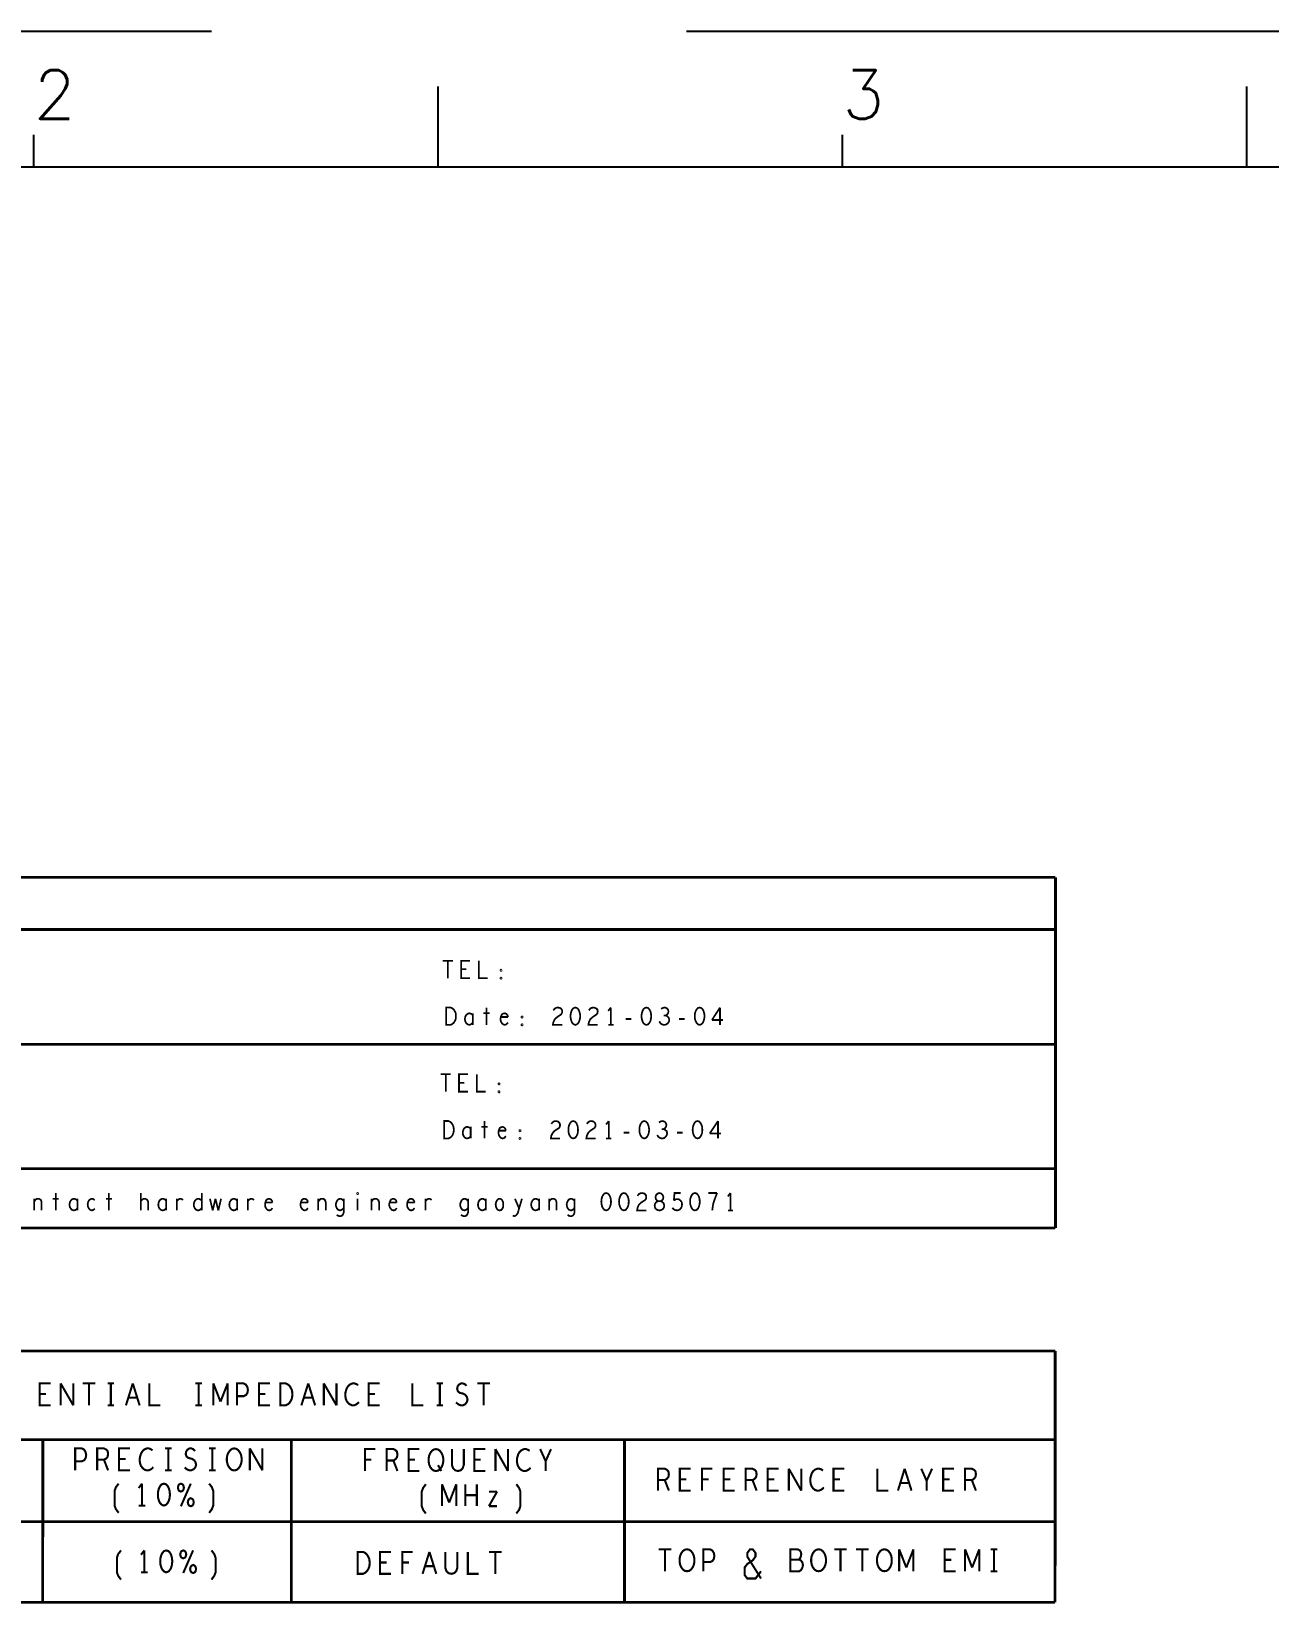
# Model space of a CAD drawing. Header units: millimetres. Extents: x 3885 to 4350, y -149 to 182.
# Drawn here: x 3978.8 to 4069, y 67.1 to 181.8 of the extents above; entities that cross this region are included whole.
import ezdxf

# ---------------------------------------------------------------- set-up
doc = ezdxf.new("R2010")
doc.units = ezdxf.units.MM
doc.header["$LTSCALE"] = 23.1
doc.linetypes.add('PHANTOM', pattern=[29.5, 9.5, -1.5, 3, -1.5, 3, -1.5, 9.5])
doc.layers.get('0').update_dxf_attribs({"linetype": 'CONTINUOUS'})
doc.layers.add('0PAPERF', color=2, linetype='PHANTOM', plot=False)
doc.styles.add('SIMPLEX', font='simplex.shx')

msp = doc.modelspace()

# ---------------------------------------------------------------- linework, layer by layer
for p, q in [((4008.46, 171.94), (4008.46, 177.84)), ((4067.45, 171.94), (4067.45, 177.84)), ((3978.97, 171.94), (3978.97, 174.3)), ((4037.96, 171.94), (4037.96, 174.3)), ((4345.86, 171.94), (3890.49, 171.94))]:
    msp.add_line(p, q)
for points, const_width in [([(3931.68, 120.15), (4053.5, 120.15)], 0.203), ([(4053.5, 120.15), (4053.5, 94.57)], 0.203), ([(4053.5, 116.34), (3931.68, 116.34)], 0.203), ([(4008.8, 114.06), (4009.55, 114.06)], 0.127), ([(4009.18, 114.06), (4009.18, 112.79)], 0.127), ([(4010.79, 112.79), (4010.15, 112.79), (4010.15, 114.06), (4010.79, 114.06)], 0.127), ([(4011.44, 114.06), (4011.44, 112.79), (4012.09, 112.79)], 0.127), ([(4010.53, 113.45), (4010.15, 113.45)], 0.127), ([(4010.99, 110.08), (4010.93, 110.17), (4010.83, 110.21), (4010.72, 110.23), (4010.61, 110.19), (4010.51, 110.1), (4010.45, 109.98), (4010.41, 109.81), (4010.45, 109.64), (4010.51, 109.51), (4010.61, 109.43), (4010.72, 109.38), (4010.83, 109.41), (4010.93, 109.47), (4010.99, 109.55)], 0.127), ([(4010.99, 109.38), (4010.99, 110.23)], 0.127), ([(4011.77, 110.23), (4012.22, 110.23)], 0.127), ([(4012, 110.65), (4012, 109.38)], 0.127), ([(4013.57, 109.96), (4013.52, 110.1), (4013.44, 110.19), (4013.33, 110.23), (4013.21, 110.21), (4013.12, 110.15), (4013.05, 110), (4013.02, 109.87), (4013.02, 109.74), (4013.05, 109.62), (4013.13, 109.49), (4013.23, 109.41), (4013.34, 109.38), (4013.45, 109.43), (4013.57, 109.55)], 0.127), ([(4016.87, 110.44), (4016.97, 110.57), (4017.08, 110.63), (4017.21, 110.65), (4017.37, 110.61), (4017.49, 110.51), (4017.52, 110.38), (4017.5, 110.25), (4017.44, 110.15), (4017.12, 109.93), (4016.97, 109.79), (4016.87, 109.57), (4016.84, 109.38), (4017.52, 109.38)], 0.127), ([(4019.46, 110.44), (4019.56, 110.57), (4019.67, 110.63), (4019.8, 110.65), (4019.96, 110.61), (4020.08, 110.51), (4020.11, 110.38), (4020.09, 110.25), (4020.03, 110.15), (4019.71, 109.93), (4019.56, 109.79), (4019.46, 109.57), (4019.43, 109.38), (4020.11, 109.38)], 0.127), ([(4021.07, 110.65), (4020.87, 110.4)], 0.127), ([(4021.07, 109.38), (4021.07, 110.65)], 0.127), ([(4025.06, 110.06), (4025.16, 110.13), (4025.24, 110.23), (4025.27, 110.36), (4025.24, 110.48), (4025.16, 110.59), (4025.02, 110.65), (4024.87, 110.63), (4024.73, 110.55)], 0.127), ([(4029.03, 110.65), (4028.44, 109.74)], 0.127), ([(4029.03, 109.38), (4029.03, 110.65)], 0.127), ([(4013.05, 109.96), (4013.57, 109.96)], 0.127), ([(4020.87, 109.38), (4021.26, 109.38)], 0.127), ([(4022.15, 109.81), (4022.57, 109.81)], 0.127), ([(4024.6, 109.64), (4024.69, 109.49), (4024.82, 109.41), (4024.97, 109.38), (4025.1, 109.41), (4025.23, 109.51), (4025.31, 109.64), (4025.32, 109.77), (4025.29, 109.91), (4025.18, 110.02), (4025.06, 110.06), (4024.92, 110.06)], 0.127), ([(4026.04, 109.81), (4026.46, 109.81)], 0.127), ([(4028.44, 109.74), (4029.24, 109.74)], 0.127), ([(3931.68, 107.96), (4053.5, 107.96)], 0.203), ([(4008.65, 105.78), (4009.39, 105.78)], 0.127), ([(4009.02, 105.78), (4009.02, 104.51)], 0.127), ([(4010.64, 104.51), (4009.99, 104.51), (4009.99, 105.78), (4010.64, 105.78)], 0.127), ([(4011.29, 105.78), (4011.29, 104.51), (4011.93, 104.51)], 0.127), ([(4010.38, 105.16), (4009.99, 105.16)], 0.127), ([(4011.84, 102.37), (4011.84, 101.1)], 0.127), ([(4016.72, 102.16), (4016.82, 102.28), (4016.93, 102.35), (4017.06, 102.37), (4017.22, 102.33), (4017.33, 102.22), (4017.36, 102.09), (4017.35, 101.97), (4017.28, 101.86), (4016.96, 101.65), (4016.82, 101.5), (4016.72, 101.29), (4016.69, 101.1), (4017.36, 101.1)], 0.127), ([(4019.31, 102.16), (4019.41, 102.28), (4019.52, 102.35), (4019.65, 102.37), (4019.81, 102.33), (4019.92, 102.22), (4019.95, 102.09), (4019.94, 101.97), (4019.87, 101.86), (4019.55, 101.65), (4019.41, 101.5), (4019.31, 101.29), (4019.28, 101.1), (4019.95, 101.1)], 0.127), ([(4020.91, 102.37), (4020.72, 102.12)], 0.127), ([(4020.91, 101.1), (4020.91, 102.37)], 0.127), ([(4024.91, 101.78), (4025.01, 101.84), (4025.09, 101.95), (4025.12, 102.07), (4025.09, 102.2), (4025.01, 102.31), (4024.86, 102.37), (4024.72, 102.35), (4024.57, 102.26)], 0.127), ([(4028.88, 102.37), (4028.28, 101.46)], 0.127), ([(4028.88, 101.1), (4028.88, 102.37)], 0.127), ([(4010.84, 101.8), (4010.77, 101.88), (4010.68, 101.92), (4010.56, 101.95), (4010.45, 101.9), (4010.35, 101.82), (4010.29, 101.69), (4010.26, 101.52), (4010.29, 101.35), (4010.35, 101.23), (4010.45, 101.14), (4010.56, 101.1), (4010.68, 101.12), (4010.77, 101.18), (4010.84, 101.27)], 0.127), ([(4010.84, 101.1), (4010.84, 101.95)], 0.127), ([(4011.62, 101.95), (4012.07, 101.95)], 0.127), ([(4013.41, 101.67), (4013.36, 101.82), (4013.28, 101.9), (4013.17, 101.95), (4013.06, 101.92), (4012.96, 101.86), (4012.9, 101.71), (4012.87, 101.59), (4012.87, 101.46), (4012.9, 101.33), (4012.98, 101.21), (4013.07, 101.12), (4013.19, 101.1), (4013.3, 101.14), (4013.41, 101.27)], 0.127), ([(4012.9, 101.67), (4013.41, 101.67)], 0.127), ([(4020.72, 101.1), (4021.1, 101.1)], 0.127), ([(4022, 101.52), (4022.42, 101.52)], 0.127), ([(4024.44, 101.35), (4024.54, 101.21), (4024.67, 101.12), (4024.81, 101.1), (4024.94, 101.12), (4025.07, 101.23), (4025.15, 101.35), (4025.17, 101.48), (4025.14, 101.63), (4025.02, 101.73), (4024.91, 101.78), (4024.77, 101.78)], 0.127), ([(4025.88, 101.52), (4026.3, 101.52)], 0.127), ([(4028.28, 101.46), (4029.09, 101.46)], 0.127), ([(3931.68, 98.89), (4053.5, 98.89)], 0.203), ([(4053.5, 94.57), (3931.68, 94.57), (3931.68, 98.89)], 0.203), ([(3979, 95.85), (3979, 96.7)], 0.127), ([(3979, 96.49), (3979.06, 96.59), (3979.16, 96.68), (3979.29, 96.7), (3979.4, 96.68), (3979.5, 96.59), (3979.54, 96.44), (3979.54, 95.85)], 0.127), ([(3980.34, 96.7), (3980.79, 96.7)], 0.127), ([(3980.57, 97.12), (3980.57, 95.85)], 0.127), ([(3982.15, 96.55), (3982.09, 96.63), (3981.99, 96.68), (3981.88, 96.7), (3981.76, 96.66), (3981.67, 96.57), (3981.6, 96.44), (3981.57, 96.27), (3981.6, 96.1), (3981.67, 95.98), (3981.76, 95.89), (3981.88, 95.85), (3981.99, 95.87), (3982.09, 95.94), (3982.15, 96.02)], 0.127), ([(3982.15, 95.85), (3982.15, 96.7)], 0.127), ([(3983.41, 96.59), (3983.3, 96.68), (3983.2, 96.7), (3983.08, 96.66), (3982.98, 96.57), (3982.92, 96.42), (3982.9, 96.27), (3982.92, 96.13), (3982.98, 96), (3983.08, 95.89), (3983.2, 95.85), (3983.32, 95.89), (3983.41, 95.98)], 0.127), ([(3984.23, 96.7), (3984.68, 96.7)], 0.127), ([(3984.45, 97.12), (3984.45, 95.85)], 0.127), ([(3986.77, 95.85), (3986.77, 97.12)], 0.127), ([(3986.77, 96.51), (3986.85, 96.61), (3986.93, 96.68), (3987.06, 96.7), (3987.16, 96.68), (3987.27, 96.59), (3987.32, 96.46), (3987.32, 95.85)], 0.127), ([(3988.63, 96.55), (3988.56, 96.63), (3988.47, 96.68), (3988.35, 96.7), (3988.24, 96.66), (3988.14, 96.57), (3988.08, 96.44), (3988.05, 96.27), (3988.08, 96.1), (3988.14, 95.98), (3988.24, 95.89), (3988.35, 95.85), (3988.47, 95.87), (3988.56, 95.94), (3988.63, 96.02)], 0.127), ([(3988.63, 95.85), (3988.63, 96.7)], 0.127), ([(3989.41, 95.85), (3989.41, 96.7)], 0.127), ([(3989.41, 96.53), (3989.49, 96.61), (3989.57, 96.68), (3989.68, 96.7), (3989.76, 96.68), (3989.86, 96.61)], 0.127), ([(3991.22, 96.04), (3991.15, 95.94), (3991.06, 95.87), (3990.94, 95.85), (3990.82, 95.89), (3990.72, 96), (3990.66, 96.13), (3990.64, 96.27), (3990.66, 96.42), (3990.72, 96.55), (3990.82, 96.66), (3990.94, 96.7), (3991.06, 96.68), (3991.14, 96.63), (3991.22, 96.55)], 0.127), ([(3991.22, 97.12), (3991.22, 95.85)], 0.127), ([(3991.82, 96.7), (3992.02, 95.85)], 0.127), ([(3992.02, 95.85), (3992.22, 96.7)], 0.127), ([(3992.22, 96.7), (3992.43, 95.85)], 0.127), ([(3992.43, 95.85), (3992.63, 96.7)], 0.127), ([(3993.81, 96.55), (3993.74, 96.63), (3993.65, 96.68), (3993.54, 96.7), (3993.42, 96.66), (3993.33, 96.57), (3993.26, 96.44), (3993.23, 96.27), (3993.26, 96.1), (3993.33, 95.98), (3993.42, 95.89), (3993.54, 95.85), (3993.65, 95.87), (3993.74, 95.94), (3993.81, 96.02)], 0.127), ([(3993.81, 95.85), (3993.81, 96.7)], 0.127), ([(3994.59, 95.85), (3994.59, 96.7)], 0.127), ([(3994.59, 96.53), (3994.67, 96.61), (3994.75, 96.68), (3994.86, 96.7), (3994.94, 96.68), (3995.04, 96.61)], 0.127), ([(3996.38, 96.42), (3996.34, 96.57), (3996.26, 96.66), (3996.14, 96.7), (3996.03, 96.68), (3995.93, 96.61), (3995.87, 96.46), (3995.84, 96.34), (3995.84, 96.21), (3995.87, 96.08), (3995.95, 95.96), (3996.05, 95.87), (3996.16, 95.85), (3996.27, 95.89), (3996.38, 96.02)], 0.127), ([(3995.87, 96.42), (3996.38, 96.42)], 0.127), ([(3998.97, 96.42), (3998.93, 96.57), (3998.85, 96.66), (3998.73, 96.7), (3998.62, 96.68), (3998.52, 96.61), (3998.46, 96.46), (3998.43, 96.34), (3998.43, 96.21), (3998.46, 96.08), (3998.54, 95.96), (3998.64, 95.87), (3998.75, 95.85), (3998.86, 95.89), (3998.97, 96.02)], 0.127), ([(3998.46, 96.42), (3998.97, 96.42)], 0.127), ([(3999.72, 95.85), (3999.72, 96.7)], 0.127), ([(3999.72, 96.49), (3999.79, 96.59), (3999.88, 96.68), (4000.01, 96.7), (4000.13, 96.68), (4000.22, 96.59), (4000.27, 96.44), (4000.27, 95.85)], 0.127), ([(4001.58, 96.53), (4001.52, 96.61), (4001.42, 96.68), (4001.31, 96.7), (4001.18, 96.66), (4001.1, 96.57), (4001.03, 96.42), (4001, 96.27), (4001.02, 96.15), (4001.08, 96), (4001.18, 95.89), (4001.31, 95.85), (4001.4, 95.87), (4001.52, 95.96), (4001.58, 96.04)], 0.127), ([(4001.07, 95.53), (4001.18, 95.45), (4001.31, 95.43), (4001.42, 95.45), (4001.52, 95.55), (4001.58, 95.7), (4001.58, 96.7)], 0.127), ([(4002.59, 96.7), (4002.59, 95.85)], 0.127), ([(4003.61, 95.85), (4003.61, 96.7)], 0.127), ([(4003.61, 96.49), (4003.67, 96.59), (4003.77, 96.68), (4003.9, 96.7), (4004.01, 96.68), (4004.11, 96.59), (4004.16, 96.44), (4004.16, 95.85)], 0.127), ([(4005.45, 96.42), (4005.4, 96.57), (4005.32, 96.66), (4005.21, 96.7), (4005.1, 96.68), (4005, 96.61), (4004.94, 96.46), (4004.9, 96.34), (4004.9, 96.21), (4004.94, 96.08), (4005.02, 95.96), (4005.11, 95.87), (4005.23, 95.85), (4005.34, 95.89), (4005.45, 96.02)], 0.127), ([(4004.94, 96.42), (4005.45, 96.42)], 0.127), ([(4006.75, 96.42), (4006.7, 96.57), (4006.62, 96.66), (4006.51, 96.7), (4006.39, 96.68), (4006.3, 96.61), (4006.23, 96.46), (4006.2, 96.34), (4006.2, 96.21), (4006.23, 96.08), (4006.31, 95.96), (4006.41, 95.87), (4006.52, 95.85), (4006.63, 95.89), (4006.75, 96.02)], 0.127), ([(4006.23, 96.42), (4006.75, 96.42)], 0.127), ([(4007.54, 95.85), (4007.54, 96.7)], 0.127), ([(4007.54, 96.53), (4007.62, 96.61), (4007.7, 96.68), (4007.82, 96.7), (4007.9, 96.68), (4007.99, 96.61)], 0.127), ([(4010.65, 96.53), (4010.59, 96.61), (4010.49, 96.68), (4010.38, 96.7), (4010.25, 96.66), (4010.17, 96.57), (4010.1, 96.42), (4010.07, 96.27), (4010.09, 96.15), (4010.15, 96), (4010.25, 95.89), (4010.38, 95.85), (4010.47, 95.87), (4010.59, 95.96), (4010.65, 96.04)], 0.127), ([(4010.13, 95.53), (4010.25, 95.45), (4010.38, 95.43), (4010.49, 95.45), (4010.59, 95.55), (4010.65, 95.7), (4010.65, 96.7)], 0.127), ([(4011.94, 96.55), (4011.88, 96.63), (4011.78, 96.68), (4011.67, 96.7), (4011.56, 96.66), (4011.46, 96.57), (4011.4, 96.44), (4011.37, 96.27), (4011.4, 96.1), (4011.46, 95.98), (4011.56, 95.89), (4011.67, 95.85), (4011.78, 95.87), (4011.88, 95.94), (4011.94, 96.02)], 0.127), ([(4011.94, 95.85), (4011.94, 96.7)], 0.127), ([(4013.91, 95.47), (4014, 95.43), (4014.13, 95.47), (4014.21, 95.55), (4014.28, 95.66), (4014.37, 96), (4014.58, 96.7)], 0.127), ([(4014.07, 96.7), (4014.37, 96)], 0.127), ([(4015.83, 96.55), (4015.77, 96.63), (4015.67, 96.68), (4015.56, 96.7), (4015.44, 96.66), (4015.35, 96.57), (4015.28, 96.44), (4015.25, 96.27), (4015.28, 96.1), (4015.35, 95.98), (4015.44, 95.89), (4015.56, 95.85), (4015.67, 95.87), (4015.77, 95.94), (4015.83, 96.02)], 0.127), ([(4015.83, 95.85), (4015.83, 96.7)], 0.127), ([(4016.56, 95.85), (4016.56, 96.7)], 0.127), ([(4016.56, 96.49), (4016.63, 96.59), (4016.72, 96.68), (4016.85, 96.7), (4016.97, 96.68), (4017.06, 96.59), (4017.11, 96.44), (4017.11, 95.85)], 0.127), ([(4018.42, 96.53), (4018.36, 96.61), (4018.26, 96.68), (4018.15, 96.7), (4018.02, 96.66), (4017.94, 96.57), (4017.87, 96.42), (4017.84, 96.27), (4017.86, 96.15), (4017.92, 96), (4018.02, 95.89), (4018.15, 95.85), (4018.24, 95.87), (4018.36, 95.96), (4018.42, 96.04)], 0.127), ([(4017.91, 95.53), (4018.02, 95.45), (4018.15, 95.43), (4018.26, 95.45), (4018.36, 95.55), (4018.42, 95.7), (4018.42, 96.7)], 0.127), ([(4023.01, 96.91), (4023.1, 97.04), (4023.22, 97.1), (4023.35, 97.12), (4023.51, 97.08), (4023.62, 96.97), (4023.65, 96.85), (4023.64, 96.72), (4023.57, 96.61), (4023.25, 96.4), (4023.1, 96.25), (4023.01, 96.04), (4022.98, 95.85), (4023.65, 95.85)], 0.127), ([(4025.55, 96.04), (4025.65, 95.94), (4025.76, 95.87), (4025.9, 95.85), (4026.05, 95.89), (4026.16, 95.98), (4026.24, 96.13), (4026.26, 96.3), (4026.23, 96.46), (4026.15, 96.57), (4026.03, 96.66), (4025.92, 96.68), (4025.81, 96.66), (4025.66, 96.57)], 0.127), ([(4025.66, 96.57), (4025.71, 97.12), (4026.15, 97.12)], 0.127), ([(4028.82, 97.12), (4028.17, 97.12)], 0.127), ([(4028.46, 95.85), (4028.5, 96.13), (4028.54, 96.36), (4028.61, 96.57), (4028.69, 96.8), (4028.82, 97.12)], 0.127), ([(4029.79, 97.12), (4029.6, 96.87)], 0.127), ([(4029.79, 95.85), (4029.79, 97.12)], 0.127), ([(4029.6, 95.85), (4029.98, 95.85)], 0.127), ([(3931.63, 85.6), (4053.48, 85.6)], 0.203), ([(4049.36, 85.6), (4053.48, 85.6)], 0.203), ([(4053.48, 85.6), (4053.48, 79.12)], 0.203), ([(3980.19, 81.63), (3979.39, 81.63), (3979.39, 83.23), (3980.19, 83.23)], 0.152), ([(3980.93, 81.63), (3980.93, 83.23)], 0.152), ([(3980.93, 83.23), (3981.85, 81.63)], 0.152), ([(3981.85, 81.63), (3981.85, 83.23)], 0.152), ([(3982.53, 83.23), (3983.45, 83.23)], 0.152), ([(3982.99, 83.23), (3982.99, 81.63)], 0.152), ([(3984.35, 83.23), (3984.83, 83.23)], 0.152), ([(3984.59, 83.23), (3984.59, 81.63)], 0.152), ([(3985.69, 81.63), (3986.19, 83.23)], 0.152), ([(3986.19, 83.23), (3986.69, 81.63)], 0.152), ([(3987.39, 83.23), (3987.39, 81.63), (3988.19, 81.63)], 0.152), ([(3990.75, 83.23), (3991.23, 83.23)], 0.152), ([(3990.99, 83.23), (3990.99, 81.63)], 0.152), ([(3992.07, 81.63), (3992.07, 83.23)], 0.152), ([(3992.07, 83.23), (3992.59, 81.9)], 0.152), ([(3992.59, 81.9), (3993.11, 83.23)], 0.152), ([(3993.11, 83.23), (3993.11, 81.63)], 0.152), ([(3993.79, 81.63), (3993.79, 83.23), (3994.27, 83.23), (3994.43, 83.15), (3994.55, 82.97), (3994.59, 82.75), (3994.55, 82.54), (3994.45, 82.38), (3994.27, 82.3), (3993.79, 82.3)], 0.152), ([(3996.19, 81.63), (3995.39, 81.63), (3995.39, 83.23), (3996.19, 83.23)], 0.152), ([(3998.49, 81.63), (3998.99, 83.23)], 0.152), ([(3998.99, 83.23), (3999.49, 81.63)], 0.152), ([(4000.13, 81.63), (4000.13, 83.23)], 0.152), ([(4000.13, 83.23), (4001.05, 81.63)], 0.152), ([(4001.05, 81.63), (4001.05, 83.23)], 0.152), ([(4002.63, 83.1), (4002.51, 83.18), (4002.37, 83.23), (4002.21, 83.23), (4002.03, 83.15), (4001.89, 83.02), (4001.79, 82.86), (4001.71, 82.59), (4001.69, 82.35), (4001.73, 82.11), (4001.79, 81.95), (4001.91, 81.79), (4002.05, 81.69), (4002.19, 81.63), (4002.33, 81.63), (4002.47, 81.69), (4002.59, 81.77), (4002.69, 81.87)], 0.152), ([(4004.19, 81.63), (4003.39, 81.63), (4003.39, 83.23), (4004.19, 83.23)], 0.152), ([(4006.59, 83.23), (4006.59, 81.63), (4007.39, 81.63)], 0.152), ([(4008.35, 83.23), (4008.83, 83.23)], 0.152), ([(4008.59, 83.23), (4008.59, 81.63)], 0.152), ([(4009.77, 81.85), (4009.93, 81.71), (4010.11, 81.63), (4010.27, 81.63), (4010.43, 81.71), (4010.55, 81.85), (4010.61, 82.03), (4010.57, 82.22), (4010.47, 82.38), (4010.29, 82.49), (4010.05, 82.54), (4009.91, 82.65), (4009.85, 82.83), (4009.89, 83.02), (4009.99, 83.15), (4010.13, 83.23), (4010.27, 83.23), (4010.41, 83.18), (4010.53, 83.05)], 0.152), ([(4011.33, 83.23), (4012.25, 83.23)], 0.152), ([(4011.79, 83.23), (4011.79, 81.63)], 0.152), ([(3979.87, 82.46), (3979.39, 82.46)], 0.152), ([(3984.35, 81.63), (3984.83, 81.63)], 0.152), ([(3986.51, 82.19), (3985.87, 82.19)], 0.152), ([(3990.75, 81.63), (3991.23, 81.63)], 0.152), ([(3995.87, 82.46), (3995.39, 82.46)], 0.152), ([(3999.31, 82.19), (3998.67, 82.19)], 0.152), ([(4003.87, 82.46), (4003.39, 82.46)], 0.152), ([(4008.35, 81.63), (4008.83, 81.63)], 0.152), ([(4053.48, 79.12), (3931.65, 79.13)], 0.203), ([(3979.63, 79.15), (3979.62, 67.2)], 0.203), ([(3997.76, 79.17), (3997.75, 67.23)], 0.203), ([(4022.06, 79.22), (4022.06, 67.27)], 0.203), ([(4053.48, 79.12), (4053.48, 73.15)], 0.203), ([(3981.99, 76.89), (3981.99, 78.49), (3982.47, 78.49), (3982.63, 78.41), (3982.75, 78.22), (3982.79, 78.01), (3982.75, 77.79), (3982.65, 77.63), (3982.47, 77.55), (3981.99, 77.55)], 0.152), ([(3983.59, 76.89), (3983.59, 78.49), (3984.09, 78.49), (3984.25, 78.41), (3984.35, 78.3), (3984.39, 78.09), (3984.35, 77.87), (3984.23, 77.74), (3984.09, 77.66), (3983.59, 77.66)], 0.152), ([(3985.99, 76.89), (3985.19, 76.89), (3985.19, 78.49), (3985.99, 78.49)], 0.152), ([(3987.63, 78.35), (3987.51, 78.43), (3987.37, 78.49), (3987.21, 78.49), (3987.03, 78.41), (3986.89, 78.27), (3986.79, 78.11), (3986.71, 77.85), (3986.69, 77.61), (3986.73, 77.37), (3986.79, 77.21), (3986.91, 77.05), (3987.05, 76.94), (3987.19, 76.89), (3987.33, 76.89), (3987.47, 76.94), (3987.59, 77.02), (3987.69, 77.13)], 0.152), ([(3988.55, 78.49), (3989.03, 78.49)], 0.152), ([(3988.79, 78.49), (3988.79, 76.89)], 0.152), ([(3989.97, 77.1), (3990.13, 76.97), (3990.31, 76.89), (3990.47, 76.89), (3990.63, 76.97), (3990.75, 77.1), (3990.81, 77.29), (3990.77, 77.47), (3990.67, 77.63), (3990.49, 77.74), (3990.25, 77.79), (3990.11, 77.9), (3990.05, 78.09), (3990.09, 78.27), (3990.19, 78.41), (3990.33, 78.49), (3990.47, 78.49), (3990.61, 78.43), (3990.73, 78.3)], 0.152), ([(3991.75, 78.49), (3992.23, 78.49)], 0.152), ([(3991.99, 78.49), (3991.99, 76.89)], 0.152), ([(3994.73, 76.89), (3994.73, 78.49)], 0.152), ([(3994.73, 78.49), (3995.65, 76.89)], 0.152), ([(3995.65, 76.89), (3995.65, 78.49)], 0.152), ([(4003.13, 76.84), (4003.13, 78.44), (4003.88, 78.44)], 0.152), ([(4004.71, 76.84), (4004.71, 78.44), (4005.2, 78.44), (4005.36, 78.36), (4005.46, 78.25), (4005.5, 78.04), (4005.46, 77.83), (4005.34, 77.69), (4005.2, 77.61), (4004.71, 77.61)], 0.152), ([(4007.1, 76.84), (4006.31, 76.84), (4006.31, 78.44), (4007.1, 78.44)], 0.152), ([(4009.47, 78.44), (4009.47, 77.29), (4009.55, 77.05), (4009.71, 76.89), (4009.91, 76.84), (4010.1, 76.89), (4010.26, 77.05), (4010.34, 77.29), (4010.34, 78.44)], 0.152), ([(4011.9, 76.84), (4011.11, 76.84), (4011.11, 78.44), (4011.9, 78.44)], 0.152), ([(4012.65, 76.84), (4012.65, 78.44)], 0.152), ([(4012.65, 78.44), (4013.56, 76.84)], 0.152), ([(4013.56, 76.84), (4013.56, 78.44)], 0.152), ([(4015.14, 78.31), (4015.02, 78.39), (4014.88, 78.44), (4014.73, 78.44), (4014.55, 78.36), (4014.41, 78.23), (4014.31, 78.07), (4014.23, 77.8), (4014.21, 77.56), (4014.25, 77.32), (4014.31, 77.16), (4014.43, 77), (4014.57, 76.89), (4014.71, 76.84), (4014.84, 76.84), (4014.98, 76.89), (4015.1, 76.97), (4015.2, 77.08)], 0.152), ([(4016.31, 76.84), (4016.31, 77.56), (4015.91, 78.44)], 0.152), ([(4016.7, 78.44), (4016.31, 77.56)], 0.152), ([(3984.09, 77.66), (3984.39, 76.89)], 0.152), ([(3985.67, 77.71), (3985.19, 77.71)], 0.152), ([(3988.55, 76.89), (3989.03, 76.89)], 0.152), ([(3991.75, 76.89), (3992.23, 76.89)], 0.152), ([(4003.6, 77.67), (4003.13, 77.67)], 0.152), ([(4005.2, 77.61), (4005.5, 76.84)], 0.152), ([(4006.78, 77.67), (4006.31, 77.67)], 0.152), ([(4008.46, 77.27), (4008.7, 76.84)], 0.152), ([(4011.58, 77.67), (4011.11, 77.67)], 0.152), ([(4024.5, 75.41), (4024.5, 77.01), (4025, 77.01), (4025.16, 76.93), (4025.26, 76.82), (4025.3, 76.61), (4025.26, 76.4), (4025.14, 76.26), (4025, 76.18), (4024.5, 76.18)], 0.152), ([(4026.9, 75.41), (4026.1, 75.41), (4026.1, 77.01), (4026.9, 77.01)], 0.152), ([(4027.72, 75.41), (4027.72, 77.01), (4028.48, 77.01)], 0.152), ([(4030.1, 75.41), (4029.3, 75.41), (4029.3, 77.01), (4030.1, 77.01)], 0.152), ([(4030.9, 75.41), (4030.9, 77.01), (4031.4, 77.01), (4031.56, 76.93), (4031.66, 76.82), (4031.7, 76.61), (4031.66, 76.4), (4031.54, 76.26), (4031.4, 76.18), (4030.9, 76.18)], 0.152), ([(4033.3, 75.41), (4032.5, 75.41), (4032.5, 77.01), (4033.3, 77.01)], 0.152), ([(4034.05, 75.41), (4034.05, 77.01)], 0.152), ([(4034.05, 77.01), (4034.96, 75.41)], 0.152), ([(4034.96, 75.41), (4034.96, 77.01)], 0.152), ([(4036.54, 76.88), (4036.42, 76.96), (4036.28, 77.01), (4036.12, 77.01), (4035.94, 76.93), (4035.8, 76.8), (4035.71, 76.64), (4035.63, 76.37), (4035.61, 76.13), (4035.65, 75.89), (4035.71, 75.73), (4035.82, 75.57), (4035.96, 75.46), (4036.1, 75.41), (4036.24, 75.41), (4036.38, 75.46), (4036.5, 75.54), (4036.6, 75.65)], 0.152), ([(4038.1, 75.41), (4037.31, 75.41), (4037.31, 77.01), (4038.1, 77.01)], 0.152), ([(4040.51, 77.01), (4040.51, 75.41), (4041.3, 75.41)], 0.152), ([(4042.01, 75.41), (4042.5, 77.01)], 0.152), ([(4042.5, 77.01), (4043, 75.41)], 0.152), ([(4044.1, 75.41), (4044.1, 76.13), (4043.71, 77.01)], 0.152), ([(4044.5, 77.01), (4044.1, 76.13)], 0.152), ([(4046.1, 75.41), (4045.31, 75.41), (4045.31, 77.01), (4046.1, 77.01)], 0.152), ([(4046.91, 75.41), (4046.91, 77.01), (4047.4, 77.01), (4047.56, 76.93), (4047.66, 76.82), (4047.7, 76.61), (4047.66, 76.4), (4047.54, 76.26), (4047.4, 76.18), (4046.91, 76.18)], 0.152), ([(3985.16, 73.79), (3984.96, 74.06), (3984.86, 74.32), (3984.86, 75.39), (3984.96, 75.66), (3985.16, 75.92)], 0.152), ([(3986.86, 75.92), (3986.62, 75.6)], 0.152), ([(3986.86, 74.32), (3986.86, 75.92)], 0.152), ([(3989.7, 74.27), (3990.42, 75.92)], 0.152), ([(3991.76, 73.79), (3991.96, 74.06), (3992.06, 74.32), (3992.06, 75.39), (3991.96, 75.66), (3991.76, 75.92)], 0.152), ([(4007.57, 73.74), (4007.37, 74.01), (4007.27, 74.28), (4007.27, 75.34), (4007.37, 75.61), (4007.57, 75.88)], 0.152), ([(4008.75, 74.28), (4008.75, 75.88)], 0.152), ([(4008.75, 75.88), (4009.27, 74.54)], 0.152), ([(4009.27, 74.54), (4009.79, 75.88)], 0.152), ([(4009.79, 75.88), (4009.79, 74.28)], 0.152), ([(4010.45, 74.28), (4010.45, 75.88)], 0.152), ([(4011.29, 75.88), (4011.29, 74.28)], 0.152), ([(4014.17, 73.74), (4014.37, 74.01), (4014.47, 74.28), (4014.47, 75.34), (4014.37, 75.61), (4014.17, 75.88)], 0.152), ([(4025, 76.18), (4025.3, 75.41)], 0.152), ([(4026.58, 76.24), (4026.1, 76.24)], 0.152), ([(4028.2, 76.24), (4027.72, 76.24)], 0.152), ([(4029.78, 76.24), (4029.3, 76.24)], 0.152), ([(4031.4, 76.18), (4031.7, 75.41)], 0.152), ([(4032.98, 76.24), (4032.5, 76.24)], 0.152), ([(4037.78, 76.24), (4037.31, 76.24)], 0.152), ([(4042.82, 75.97), (4042.19, 75.97)], 0.152), ([(4045.78, 76.24), (4045.31, 76.24)], 0.152), ([(4047.4, 76.18), (4047.7, 75.41)], 0.152), ([(4011.29, 75.08), (4010.45, 75.08)], 0.152), ([(4012.17, 75.34), (4012.77, 75.34)], 0.152), ([(4012.77, 75.34), (4012.17, 74.28)], 0.152), ([(3986.62, 74.32), (3987.1, 74.32)], 0.152), ([(4012.17, 74.28), (4012.77, 74.28)], 0.152), ([(3931.63, 73.15), (4049.36, 73.15)], 0.203), ([(4053.48, 73.15), (3931.63, 73.15)], 0.203), ([(4053.48, 73.15), (4049.36, 73.15)], 0.203), ([(4053.48, 73.15), (4053.47, 67.27)], 0.203), ([(4024.56, 71.13), (4025.48, 71.13)], 0.152), ([(4025.02, 71.13), (4025.02, 69.53)], 0.152), ([(4027.82, 69.53), (4027.82, 71.13), (4028.3, 71.13), (4028.46, 71.05), (4028.58, 70.86), (4028.62, 70.65), (4028.58, 70.44), (4028.48, 70.28), (4028.3, 70.2), (4027.82, 70.2)], 0.152), ([(4032.02, 69), (4031.02, 70.6), (4031.02, 70.86), (4031.22, 71.13), (4031.42, 71.13), (4031.62, 70.86), (4031.62, 70.6), (4031.42, 70.33), (4031.02, 70.06), (4030.82, 69.8), (4030.82, 69.26), (4031.02, 69), (4031.62, 69), (4032.02, 69.53)], 0.152), ([(4034.78, 70.38), (4034.86, 70.46), (4034.92, 70.6), (4034.96, 70.78), (4034.92, 70.94), (4034.84, 71.05), (4034.7, 71.13), (4034.16, 71.13), (4034.16, 69.53), (4034.82, 69.53), (4034.96, 69.64), (4035.04, 69.8), (4035.08, 69.98), (4035.04, 70.17), (4034.92, 70.33), (4034.78, 70.38), (4034.16, 70.38)], 0.152), ([(4037.36, 71.13), (4038.28, 71.13)], 0.152), ([(4037.82, 71.13), (4037.82, 69.53)], 0.152), ([(4038.96, 71.13), (4039.88, 71.13)], 0.152), ([(4039.42, 71.13), (4039.42, 69.53)], 0.152), ([(4042.1, 69.53), (4042.1, 71.13)], 0.152), ([(4042.1, 71.13), (4042.62, 69.8)], 0.152), ([(4042.62, 69.8), (4043.14, 71.13)], 0.152), ([(4043.14, 71.13), (4043.14, 69.53)], 0.152), ([(4046.22, 69.53), (4045.42, 69.53), (4045.42, 71.13), (4046.22, 71.13)], 0.152), ([(4046.91, 69.53), (4046.91, 71.13)], 0.152), ([(4046.91, 71.13), (4047.42, 69.8)], 0.152), ([(4047.42, 69.8), (4047.94, 71.13)], 0.152), ([(4047.94, 71.13), (4047.94, 69.53)], 0.152), ([(4048.78, 71.13), (4049.26, 71.13)], 0.152), ([(4049.02, 71.13), (4049.02, 69.53)], 0.152), ([(3985.33, 68.92), (3985.13, 69.19), (3985.03, 69.45), (3985.03, 70.52), (3985.13, 70.79), (3985.33, 71.05)], 0.152), ([(3987.03, 71.05), (3986.79, 70.73)], 0.152), ([(3987.03, 69.45), (3987.03, 71.05)], 0.152), ([(3989.87, 69.4), (3990.59, 71.05)], 0.152), ([(3991.93, 68.92), (3992.13, 69.19), (3992.23, 69.45), (3992.23, 70.52), (3992.13, 70.79), (3991.93, 71.05)], 0.152), ([(4005.03, 69.34), (4004.23, 69.34), (4004.23, 70.94), (4005.03, 70.94)], 0.152), ([(4004.71, 70.17), (4004.23, 70.17)], 0.152), ([(4005.85, 69.34), (4005.85, 70.94), (4006.61, 70.94)], 0.152), ([(4006.33, 70.17), (4005.85, 70.17)], 0.152), ([(4007.33, 69.34), (4007.83, 70.94)], 0.152), ([(4007.83, 70.94), (4008.33, 69.34)], 0.152), ([(4008.99, 70.94), (4008.99, 69.79), (4009.07, 69.55), (4009.23, 69.39), (4009.43, 69.34), (4009.63, 69.39), (4009.79, 69.55), (4009.87, 69.79), (4009.87, 70.94)], 0.152), ([(4010.63, 70.94), (4010.63, 69.34), (4011.43, 69.34)], 0.152), ([(4012.17, 70.94), (4013.09, 70.94)], 0.152), ([(4012.63, 70.94), (4012.63, 69.34)], 0.152), ([(4045.9, 70.36), (4045.42, 70.36)], 0.152), ([(3986.79, 69.45), (3987.27, 69.45)], 0.152), ([(4008.15, 69.9), (4007.51, 69.9)], 0.152), ([(4048.78, 69.53), (4049.26, 69.53)], 0.152), ([(4053.47, 67.27), (3931.86, 67.27)], 0.203)]:
    msp.add_lwpolyline(points, dxfattribs=dict(const_width=const_width))
for points, const_width in [([(4013.06, 113.32), (4013.03, 113.34), (4013.03, 113.38), (4013.06, 113.41), (4013.09, 113.38), (4013.09, 113.34)], 0.127), ([(4013.06, 112.75), (4013.03, 112.77), (4013.03, 112.81), (4013.06, 112.83), (4013.09, 112.81), (4013.09, 112.77)], 0.127), ([(4009.05, 109.38), (4009.05, 110.65), (4009.37, 110.65), (4009.5, 110.59), (4009.6, 110.51), (4009.68, 110.38), (4009.75, 110.23), (4009.76, 110.02), (4009.75, 109.81), (4009.68, 109.66), (4009.6, 109.53), (4009.5, 109.45), (4009.37, 109.38)], 0.127), ([(4018.48, 110.65), (4018.35, 110.61), (4018.25, 110.51), (4018.19, 110.38), (4018.14, 110.21), (4018.12, 110.02), (4018.14, 109.83), (4018.19, 109.66), (4018.25, 109.53), (4018.35, 109.43), (4018.48, 109.38), (4018.6, 109.43), (4018.7, 109.53), (4018.76, 109.66), (4018.81, 109.83), (4018.83, 110.02), (4018.81, 110.21), (4018.76, 110.38), (4018.7, 110.51), (4018.6, 110.61)], 0.127), ([(4023.66, 110.65), (4023.53, 110.61), (4023.43, 110.51), (4023.37, 110.38), (4023.32, 110.21), (4023.3, 110.02), (4023.32, 109.83), (4023.37, 109.66), (4023.43, 109.53), (4023.53, 109.43), (4023.66, 109.38), (4023.79, 109.43), (4023.88, 109.53), (4023.95, 109.66), (4023.99, 109.83), (4024.01, 110.02), (4023.99, 110.21), (4023.95, 110.38), (4023.88, 110.51), (4023.79, 110.61)], 0.127), ([(4027.54, 110.65), (4027.41, 110.61), (4027.32, 110.51), (4027.25, 110.38), (4027.2, 110.21), (4027.19, 110.02), (4027.2, 109.83), (4027.25, 109.66), (4027.32, 109.53), (4027.41, 109.43), (4027.54, 109.38), (4027.67, 109.43), (4027.77, 109.53), (4027.83, 109.66), (4027.88, 109.83), (4027.9, 110.02), (4027.88, 110.21), (4027.83, 110.38), (4027.77, 110.51), (4027.67, 110.61)], 0.127), ([(4014.59, 109.91), (4014.56, 109.93), (4014.56, 109.98), (4014.59, 110), (4014.62, 109.98), (4014.62, 109.93)], 0.127), ([(4014.59, 109.34), (4014.56, 109.36), (4014.56, 109.41), (4014.59, 109.43), (4014.62, 109.41), (4014.62, 109.36)], 0.127), ([(4012.91, 105.04), (4012.87, 105.06), (4012.87, 105.1), (4012.91, 105.12), (4012.94, 105.1), (4012.94, 105.06)], 0.127), ([(4012.91, 104.46), (4012.87, 104.49), (4012.87, 104.53), (4012.91, 104.55), (4012.94, 104.53), (4012.94, 104.49)], 0.127), ([(4008.9, 101.1), (4008.9, 102.37), (4009.22, 102.37), (4009.35, 102.31), (4009.45, 102.22), (4009.53, 102.09), (4009.59, 101.95), (4009.61, 101.73), (4009.59, 101.52), (4009.53, 101.37), (4009.45, 101.25), (4009.35, 101.16), (4009.22, 101.1)], 0.127), ([(4018.32, 102.37), (4018.19, 102.33), (4018.1, 102.22), (4018.03, 102.09), (4017.98, 101.92), (4017.97, 101.73), (4017.98, 101.54), (4018.03, 101.37), (4018.1, 101.25), (4018.19, 101.14), (4018.32, 101.1), (4018.45, 101.14), (4018.55, 101.25), (4018.61, 101.37), (4018.66, 101.54), (4018.67, 101.73), (4018.66, 101.92), (4018.61, 102.09), (4018.55, 102.22), (4018.45, 102.33)], 0.127), ([(4023.5, 102.37), (4023.37, 102.33), (4023.28, 102.22), (4023.21, 102.09), (4023.16, 101.92), (4023.15, 101.73), (4023.16, 101.54), (4023.21, 101.37), (4023.28, 101.25), (4023.37, 101.14), (4023.5, 101.1), (4023.63, 101.14), (4023.73, 101.25), (4023.79, 101.37), (4023.84, 101.54), (4023.86, 101.73), (4023.84, 101.92), (4023.79, 102.09), (4023.73, 102.22), (4023.63, 102.33)], 0.127), ([(4027.39, 102.37), (4027.26, 102.33), (4027.16, 102.22), (4027.1, 102.09), (4027.05, 101.92), (4027.03, 101.73), (4027.05, 101.54), (4027.1, 101.37), (4027.16, 101.25), (4027.26, 101.14), (4027.39, 101.1), (4027.52, 101.14), (4027.61, 101.25), (4027.68, 101.37), (4027.73, 101.54), (4027.74, 101.73), (4027.73, 101.92), (4027.68, 102.09), (4027.61, 102.22), (4027.52, 102.33)], 0.127), ([(4014.43, 101.63), (4014.4, 101.65), (4014.4, 101.69), (4014.43, 101.71), (4014.47, 101.69), (4014.47, 101.65)], 0.127), ([(4014.43, 101.06), (4014.4, 101.08), (4014.4, 101.12), (4014.43, 101.14), (4014.47, 101.12), (4014.47, 101.08)], 0.127), ([(4002.59, 97.04), (4002.56, 97.06), (4002.56, 97.1), (4002.59, 97.12), (4002.62, 97.1), (4002.62, 97.06)], 0.127), ([(4012.95, 95.85), (4012.85, 95.87), (4012.76, 95.96), (4012.69, 96.1), (4012.66, 96.27), (4012.69, 96.44), (4012.76, 96.59), (4012.85, 96.68), (4012.95, 96.7), (4013.05, 96.68), (4013.14, 96.59), (4013.21, 96.44), (4013.22, 96.27), (4013.21, 96.1), (4013.14, 95.96), (4013.05, 95.87)], 0.127), ([(4020.72, 97.12), (4020.59, 97.08), (4020.5, 96.97), (4020.43, 96.85), (4020.39, 96.68), (4020.37, 96.49), (4020.39, 96.3), (4020.43, 96.13), (4020.5, 96), (4020.59, 95.89), (4020.72, 95.85), (4020.85, 95.89), (4020.95, 96), (4021.01, 96.13), (4021.06, 96.3), (4021.08, 96.49), (4021.06, 96.68), (4021.01, 96.85), (4020.95, 96.97), (4020.85, 97.08)], 0.127), ([(4022.02, 97.12), (4021.89, 97.08), (4021.79, 96.97), (4021.73, 96.85), (4021.68, 96.68), (4021.66, 96.49), (4021.68, 96.3), (4021.73, 96.13), (4021.79, 96), (4021.89, 95.89), (4022.02, 95.85), (4022.15, 95.89), (4022.24, 96), (4022.31, 96.13), (4022.36, 96.3), (4022.37, 96.49), (4022.36, 96.68), (4022.31, 96.85), (4022.24, 96.97), (4022.15, 97.08)], 0.127), ([(4024.61, 95.85), (4024.72, 95.87), (4024.85, 95.94), (4024.93, 96.04), (4024.96, 96.19), (4024.93, 96.34), (4024.83, 96.46), (4024.69, 96.53), (4024.53, 96.53), (4024.43, 96.57), (4024.35, 96.68), (4024.32, 96.82), (4024.37, 96.97), (4024.48, 97.08), (4024.61, 97.12), (4024.74, 97.08), (4024.85, 96.97), (4024.9, 96.82), (4024.87, 96.68), (4024.79, 96.57), (4024.69, 96.53), (4024.53, 96.53), (4024.38, 96.46), (4024.29, 96.34), (4024.26, 96.19), (4024.29, 96.04), (4024.37, 95.94), (4024.5, 95.87)], 0.127), ([(4027.2, 97.12), (4027.07, 97.08), (4026.97, 96.97), (4026.91, 96.85), (4026.86, 96.68), (4026.85, 96.49), (4026.86, 96.3), (4026.91, 96.13), (4026.97, 96), (4027.07, 95.89), (4027.2, 95.85), (4027.33, 95.89), (4027.43, 96), (4027.49, 96.13), (4027.54, 96.3), (4027.55, 96.49), (4027.54, 96.68), (4027.49, 96.85), (4027.43, 96.97), (4027.33, 97.08)], 0.127), ([(3996.95, 81.63), (3996.95, 83.23), (3997.35, 83.23), (3997.51, 83.15), (3997.63, 83.05), (3997.73, 82.89), (3997.81, 82.7), (3997.83, 82.43), (3997.81, 82.17), (3997.73, 81.98), (3997.63, 81.82), (3997.51, 81.71), (3997.35, 81.63)], 0.152), ([(3993.59, 76.89), (3993.43, 76.91), (3993.29, 77.02), (3993.17, 77.18), (3993.09, 77.37), (3993.05, 77.58), (3993.05, 77.79), (3993.09, 78.01), (3993.17, 78.19), (3993.29, 78.35), (3993.43, 78.46), (3993.59, 78.49), (3993.75, 78.46), (3993.89, 78.35), (3994.01, 78.19), (3994.09, 78.01), (3994.13, 77.79), (3994.13, 77.58), (3994.09, 77.37), (3994.01, 77.18), (3993.89, 77.02), (3993.75, 76.91)], 0.152), ([(4008.3, 76.84), (4008.15, 76.87), (4008.01, 76.97), (4007.89, 77.13), (4007.81, 77.32), (4007.77, 77.53), (4007.77, 77.75), (4007.81, 77.96), (4007.89, 78.15), (4008.01, 78.31), (4008.15, 78.41), (4008.3, 78.44), (4008.46, 78.41), (4008.6, 78.31), (4008.72, 78.15), (4008.8, 77.96), (4008.84, 77.75), (4008.84, 77.53), (4008.8, 77.32), (4008.72, 77.13), (4008.6, 76.97), (4008.46, 76.87)], 0.152), ([(3988.46, 75.92), (3988.3, 75.87), (3988.18, 75.74), (3988.1, 75.58), (3988.04, 75.36), (3988.02, 75.12), (3988.04, 74.88), (3988.1, 74.67), (3988.18, 74.51), (3988.3, 74.38), (3988.46, 74.32), (3988.62, 74.38), (3988.74, 74.51), (3988.82, 74.67), (3988.88, 74.88), (3988.9, 75.12), (3988.88, 75.36), (3988.82, 75.58), (3988.74, 75.74), (3988.62, 75.87)], 0.152), ([(3989.7, 75.92), (3989.58, 75.87), (3989.52, 75.79), (3989.48, 75.63), (3989.52, 75.47), (3989.58, 75.39), (3989.7, 75.34), (3989.82, 75.39), (3989.88, 75.47), (3989.92, 75.63), (3989.88, 75.79), (3989.82, 75.87)], 0.152), ([(3990.42, 74.86), (3990.3, 74.8), (3990.24, 74.72), (3990.2, 74.56), (3990.24, 74.4), (3990.3, 74.32), (3990.42, 74.27), (3990.54, 74.32), (3990.6, 74.4), (3990.64, 74.56), (3990.6, 74.72), (3990.54, 74.8)], 0.152), ([(4026.62, 69.53), (4026.46, 69.56), (4026.32, 69.66), (4026.2, 69.82), (4026.12, 70.01), (4026.08, 70.22), (4026.08, 70.44), (4026.12, 70.65), (4026.2, 70.84), (4026.32, 71), (4026.46, 71.1), (4026.62, 71.13), (4026.78, 71.1), (4026.92, 71), (4027.04, 70.84), (4027.12, 70.65), (4027.16, 70.44), (4027.16, 70.22), (4027.12, 70.01), (4027.04, 69.82), (4026.92, 69.66), (4026.78, 69.56)], 0.152), ([(4036.22, 69.53), (4036.06, 69.56), (4035.92, 69.66), (4035.8, 69.82), (4035.72, 70.01), (4035.68, 70.22), (4035.68, 70.44), (4035.72, 70.65), (4035.8, 70.84), (4035.92, 71), (4036.06, 71.1), (4036.22, 71.13), (4036.38, 71.1), (4036.52, 71), (4036.64, 70.84), (4036.72, 70.65), (4036.76, 70.44), (4036.76, 70.22), (4036.72, 70.01), (4036.64, 69.82), (4036.52, 69.66), (4036.38, 69.56)], 0.152), ([(4041.02, 69.53), (4040.86, 69.56), (4040.72, 69.66), (4040.6, 69.82), (4040.52, 70.01), (4040.48, 70.22), (4040.48, 70.44), (4040.52, 70.65), (4040.6, 70.84), (4040.72, 71), (4040.86, 71.1), (4041.02, 71.13), (4041.18, 71.1), (4041.32, 71), (4041.44, 70.84), (4041.52, 70.65), (4041.56, 70.44), (4041.56, 70.22), (4041.52, 70.01), (4041.44, 69.82), (4041.32, 69.66), (4041.18, 69.56)], 0.152), ([(3988.63, 71.05), (3988.47, 71), (3988.35, 70.87), (3988.27, 70.71), (3988.21, 70.49), (3988.19, 70.25), (3988.21, 70.01), (3988.27, 69.8), (3988.35, 69.64), (3988.47, 69.51), (3988.63, 69.45), (3988.79, 69.51), (3988.91, 69.64), (3988.99, 69.8), (3989.05, 70.01), (3989.07, 70.25), (3989.05, 70.49), (3988.99, 70.71), (3988.91, 70.87), (3988.79, 71)], 0.152), ([(3989.87, 71.05), (3989.75, 71), (3989.69, 70.92), (3989.65, 70.76), (3989.69, 70.6), (3989.75, 70.52), (3989.87, 70.47), (3989.99, 70.52), (3990.05, 70.6), (3990.09, 70.76), (3990.05, 70.92), (3989.99, 71)], 0.152), ([(3990.59, 69.99), (3990.47, 69.93), (3990.41, 69.85), (3990.37, 69.69), (3990.41, 69.53), (3990.47, 69.45), (3990.59, 69.4), (3990.71, 69.45), (3990.77, 69.53), (3990.81, 69.69), (3990.77, 69.85), (3990.71, 69.93)], 0.152), ([(4002.59, 69.34), (4002.59, 70.94), (4002.99, 70.94), (4003.15, 70.86), (4003.27, 70.75), (4003.37, 70.59), (4003.45, 70.41), (4003.47, 70.14), (4003.45, 69.87), (4003.37, 69.69), (4003.27, 69.53), (4003.15, 69.42), (4002.99, 69.34)], 0.152)]:
    msp.add_lwpolyline(points, close=True, dxfattribs=dict(const_width=const_width))
at = {"layer": '0PAPERF'}
msp.add_line((4349.99, 181.85), (3884.54, 181.85), dxfattribs=at)

# ---------------------------------------------------------------- texts
at = {"style": 'SIMPLEX'}
for s, p in [('2', (3978.97, 175.48)), ('3', (4037.96, 175.48))]:
    msp.add_text(s, height=3.54, dxfattribs=at).set_placement(p)

doc.saveas('drawing.dxf')
